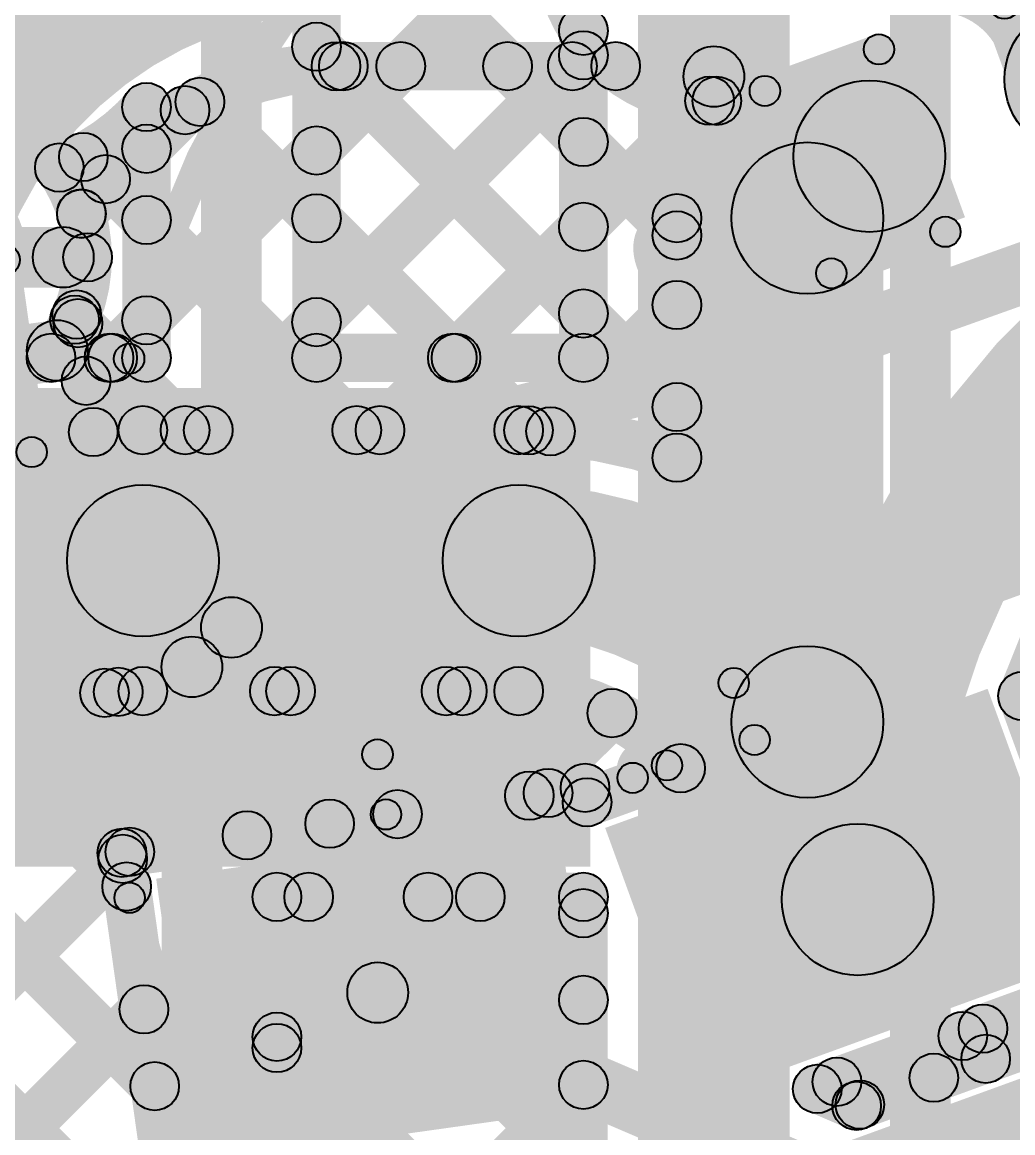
# Model space of a CAD drawing. Header units: millimetres. Extents: x -2.17 to 2.17, y -2.17 to 2.17.
# Drawn here: x 0.144 to 0.3072, y -1.0659 to -0.8829 of the extents above; entities that cross this region are included whole.
import ezdxf

# ---------------------------------------------------------------- set-up
doc = ezdxf.new("R2010")
doc.units = ezdxf.units.MM
doc.header["$MEASUREMENT"] = 0
for name, color, linetype in [('BottomLayer', 5, 'Continuous'), ('BottomOverlay', 54, 'Continuous'), ('BottomPaste', 16, 'Continuous'), ('BottomSolder', 6, 'Continuous'), ('Mechanical2', 216, 'Continuous'), ('TopLayer', 1, 'Continuous'), ('TopOverlay', 2, 'Continuous'), ('TopPaste', 8, 'Continuous'), ('TopSolder', 216, 'Continuous')]:
    doc.layers.add(name, color=color, linetype=linetype)

# ---------------------------------------------------------------- blocks, each defined once
blk = doc.blocks.new('YS_SBZ9032C03R16_B_10')
at = {"layer": 'BottomLayer'}
blk.add_hatch(color=5, dxfattribs=at).paths.add_polyline_path([(0.10236, 0.03543), (0.2126, 0.03543), (0.2126, -0.03543), (0.10236, -0.03543)])
at = {"layer": 'BottomOverlay'}
h = blk.add_hatch(color=54, dxfattribs=at)
edge = h.paths.add_edge_path()
edge.add_arc((0.17427, 0.04458), 0.0025, 0, 360)
h = blk.add_hatch(color=54, dxfattribs=at)
edge = h.paths.add_edge_path()
edge.add_arc((0.17434, -0.04428), 0.0025, 0, 360)
at = {"layer": 'BottomPaste'}
blk.add_hatch(color=16, dxfattribs=at).paths.add_polyline_path([(0.10236, 0.03543), (0.2126, 0.03543), (0.2126, -0.03543), (0.10236, -0.03543)])
at = {"layer": 'BottomSolder'}
blk.add_hatch(color=6, dxfattribs=at).paths.add_polyline_path([(0.09836, 0.03943), (0.2166, 0.03943), (0.2166, -0.03943), (0.09836, -0.03943)])
at = {"layer": 'BottomOverlay', "const_width": 0.005}
for points in [[(0.10264, 0.14772, -0.180194), (0.17427, 0.04458)], [(0.17434, -0.04428, -0.777083), (-0.17427, -0.04458)]]:
    blk.add_lwpolyline(points, format="xyb", dxfattribs=at)
at = {"layer": 'BottomOverlay'}
for centre in [(0.17427, 0.04458), (0.17434, -0.04428)]:
    blk.add_circle(centre, 0.0025, dxfattribs=at)
blk = doc.blocks.new('WS2812B_M____223')
at = {"layer": 'TopLayer'}
blk.add_hatch(color=1, dxfattribs=at).paths.add_polyline_path([(0.03504, 0.05079), (0.09409, 0.05079), (0.09409, 0.01142), (0.03504, 0.01142)])
at = {"layer": 'TopOverlay'}
for points in [[(-0.07, 0.0675), (-0.07, 0.0725), (0.07, 0.0725), (0.07, 0.0675)], [(0.0675, 0.07), (0.0725, 0.07), (0.0725, 0.06), (0.0675, 0.06)]]:
    blk.add_hatch(color=2, dxfattribs=at).paths.add_polyline_path(points)
h = blk.add_hatch(color=2, dxfattribs=at)
edge = h.paths.add_edge_path()
edge.add_arc((0.07, 0.07), 0.0025, 0, 360)
h = blk.add_hatch(color=2, dxfattribs=at)
edge = h.paths.add_edge_path()
edge.add_arc((0.07, 0.07), 0.0025, 0, 360)
h = blk.add_hatch(color=2, dxfattribs=at)
edge = h.paths.add_edge_path()
edge.add_arc((0.07, 0.06), 0.0025, 0, 360)
at = {"layer": 'TopPaste'}
blk.add_hatch(color=8, dxfattribs=at).paths.add_polyline_path([(0.03504, 0.05079), (0.09409, 0.05079), (0.09409, 0.01142), (0.03504, 0.01142)])
at = {"layer": 'TopSolder'}
blk.add_hatch(color=216, dxfattribs=at).paths.add_polyline_path([(0.03104, 0.05479), (0.09809, 0.05479), (0.09809, 0.00742), (0.03104, 0.00742)])
at = {"layer": 'TopOverlay'}
for centre in [(0.07, 0.07), (0.07, 0.07), (0.07, 0.06)]:
    blk.add_circle(centre, 0.0025, dxfattribs=at)
blk = doc.blocks.new('WS2812B_M____224')
at = {"layer": 'TopLayer'}
for points in [[(-0.09409, 0.05079), (-0.03504, 0.05079), (-0.03504, 0.01142), (-0.09409, 0.01142)], [(-0.09409, -0.01142), (-0.03504, -0.01142), (-0.03504, -0.05079), (-0.09409, -0.05079)]]:
    blk.add_hatch(color=1, dxfattribs=at).paths.add_polyline_path(points)
at = {"layer": 'TopOverlay'}
h = blk.add_hatch(color=2, dxfattribs=at)
edge = h.paths.add_edge_path()
edge.add_arc((-0.07, 0.07), 0.0025, 0, 360)
h = blk.add_hatch(color=2, dxfattribs=at)
edge = h.paths.add_edge_path()
edge.add_arc((-0.07, 0.07), 0.0025, 0, 360)
for points in [[(-0.07, 0.0675), (-0.07, 0.0725), (0.07, 0.0725), (0.07, 0.0675)], [(-0.0725, 0.07), (-0.0675, 0.07), (-0.0675, 0.06), (-0.0725, 0.06)]]:
    blk.add_hatch(color=2, dxfattribs=at).paths.add_polyline_path(points)
h = blk.add_hatch(color=2, dxfattribs=at)
edge = h.paths.add_edge_path()
edge.add_arc((-0.091, 0.061), 0.0025, 0, 360)
h = blk.add_hatch(color=2, dxfattribs=at)
edge = h.paths.add_edge_path()
edge.add_arc((-0.085, 0.061), 0.0025, 0, 360)
h = blk.add_hatch(color=2, dxfattribs=at)
edge = h.paths.add_edge_path()
edge.add_arc((-0.07, 0.06), 0.0025, 0, 360)
at = {"layer": 'TopPaste'}
for points in [[(-0.09409, 0.05079), (-0.03504, 0.05079), (-0.03504, 0.01142), (-0.09409, 0.01142)], [(-0.09409, -0.01142), (-0.03504, -0.01142), (-0.03504, -0.05079), (-0.09409, -0.05079)]]:
    blk.add_hatch(color=8, dxfattribs=at).paths.add_polyline_path(points)
at = {"layer": 'TopSolder'}
for points in [[(-0.09809, 0.05479), (-0.03104, 0.05479), (-0.03104, 0.00742), (-0.09809, 0.00742)], [(-0.09809, -0.00742), (-0.03104, -0.00742), (-0.03104, -0.05479), (-0.09809, -0.05479)]]:
    blk.add_hatch(color=216, dxfattribs=at).paths.add_polyline_path(points)
at = {"layer": 'TopOverlay', "const_width": 0.005}
blk.add_lwpolyline([(-0.085, 0.061, 1), (-0.091, 0.061, 1)], format="xyb", close=True, dxfattribs=at)
at = {"layer": 'TopOverlay'}
for centre in [(-0.07, 0.07), (-0.07, 0.07), (-0.091, 0.061), (-0.085, 0.061), (-0.07, 0.06)]:
    blk.add_circle(centre, 0.0025, dxfattribs=at)
blk = doc.blocks.new('C__0402_395')
at = {"layer": 'TopLayer'}
for points in [[(-0.0275, -0.0125), (-0.0275, 0.0125), (-0.0095, 0.0125), (-0.0095, -0.0125)], [(0.0095, -0.0125), (0.0095, 0.0125), (0.0275, 0.0125), (0.0275, -0.0125)]]:
    blk.add_hatch(color=1, dxfattribs=at).paths.add_polyline_path(points)
at = {"layer": 'TopOverlay'}
h = blk.add_hatch(color=2, dxfattribs=at)
edge = h.paths.add_edge_path()
edge.add_arc((-0.031, 0.016), 0.0025, 0, 360)
h = blk.add_hatch(color=2, dxfattribs=at)
edge = h.paths.add_edge_path()
edge.add_arc((-0.031, 0.016), 0.0025, 0, 360)
for points in [[(-0.011, 0.0185), (-0.011, 0.0135), (-0.031, 0.0135), (-0.031, 0.0185)], [(0.031, 0.0185), (0.031, 0.0135), (0.011, 0.0135), (0.011, 0.0185)], [(-0.0285, -0.016), (-0.0335, -0.016), (-0.0335, 0.016), (-0.0285, 0.016)], [(0.0335, -0.016), (0.0285, -0.016), (0.0285, 0.016), (0.0335, 0.016)], [(-0.011, -0.0135), (-0.011, -0.0185), (-0.031, -0.0185), (-0.031, -0.0135)], [(0.031, -0.0135), (0.031, -0.0185), (0.011, -0.0185), (0.011, -0.0135)]]:
    blk.add_hatch(color=2, dxfattribs=at).paths.add_polyline_path(points)
h = blk.add_hatch(color=2, dxfattribs=at)
edge = h.paths.add_edge_path()
edge.add_arc((-0.011, 0.016), 0.0025, 0, 360)
h = blk.add_hatch(color=2, dxfattribs=at)
edge = h.paths.add_edge_path()
edge.add_arc((0.011, 0.016), 0.0025, 0, 360)
h = blk.add_hatch(color=2, dxfattribs=at)
edge = h.paths.add_edge_path()
edge.add_arc((0.031, 0.016), 0.0025, 0, 360)
h = blk.add_hatch(color=2, dxfattribs=at)
edge = h.paths.add_edge_path()
edge.add_arc((0.031, 0.016), 0.0025, 0, 360)
h = blk.add_hatch(color=2, dxfattribs=at)
edge = h.paths.add_edge_path()
edge.add_arc((-0.031, -0.016), 0.0025, 0, 360)
h = blk.add_hatch(color=2, dxfattribs=at)
edge = h.paths.add_edge_path()
edge.add_arc((-0.031, -0.016), 0.0025, 0, 360)
h = blk.add_hatch(color=2, dxfattribs=at)
edge = h.paths.add_edge_path()
edge.add_arc((-0.011, -0.016), 0.0025, 0, 360)
h = blk.add_hatch(color=2, dxfattribs=at)
edge = h.paths.add_edge_path()
edge.add_arc((0.011, -0.016), 0.0025, 0, 360)
h = blk.add_hatch(color=2, dxfattribs=at)
edge = h.paths.add_edge_path()
edge.add_arc((0.031, -0.016), 0.0025, 0, 360)
h = blk.add_hatch(color=2, dxfattribs=at)
edge = h.paths.add_edge_path()
edge.add_arc((0.031, -0.016), 0.0025, 0, 360)
at = {"layer": 'TopPaste'}
for points in [[(-0.0275, -0.0125), (-0.0275, 0.0125), (-0.0095, 0.0125), (-0.0095, -0.0125)], [(0.0095, -0.0125), (0.0095, 0.0125), (0.0275, 0.0125), (0.0275, -0.0125)]]:
    blk.add_hatch(color=8, dxfattribs=at).paths.add_polyline_path(points)
at = {"layer": 'TopSolder'}
for points in [[(-0.02986, -0.01486), (-0.02986, 0.01486), (-0.00714, 0.01486), (-0.00714, -0.01486)], [(0.00714, -0.01486), (0.00714, 0.01486), (0.02986, 0.01486), (0.02986, -0.01486)]]:
    blk.add_hatch(color=216, dxfattribs=at).paths.add_polyline_path(points)
at = {"layer": 'TopOverlay'}
for centre in [(-0.031, 0.016), (-0.031, 0.016), (-0.011, 0.016), (0.011, 0.016), (0.031, 0.016), (0.031, 0.016), (-0.031, -0.016), (-0.031, -0.016), (-0.011, -0.016), (0.011, -0.016), (0.031, -0.016), (0.031, -0.016)]:
    blk.add_circle(centre, 0.0025, dxfattribs=at)
blk = doc.blocks.new('C__0402_396')
at = {"layer": 'TopLayer'}
for points in [[(-0.0275, -0.0125), (-0.0275, 0.0125), (-0.0095, 0.0125), (-0.0095, -0.0125)], [(0.0095, -0.0125), (0.0095, 0.0125), (0.0275, 0.0125), (0.0275, -0.0125)]]:
    blk.add_hatch(color=1, dxfattribs=at).paths.add_polyline_path(points)
at = {"layer": 'TopOverlay'}
h = blk.add_hatch(color=2, dxfattribs=at)
edge = h.paths.add_edge_path()
edge.add_arc((-0.031, 0.016), 0.0025, 0, 360)
h = blk.add_hatch(color=2, dxfattribs=at)
edge = h.paths.add_edge_path()
edge.add_arc((-0.031, 0.016), 0.0025, 0, 360)
for points in [[(-0.011, 0.0185), (-0.011, 0.0135), (-0.031, 0.0135), (-0.031, 0.0185)], [(0.031, 0.0185), (0.031, 0.0135), (0.011, 0.0135), (0.011, 0.0185)], [(-0.0285, -0.016), (-0.0335, -0.016), (-0.0335, 0.016), (-0.0285, 0.016)], [(0.0335, -0.016), (0.0285, -0.016), (0.0285, 0.016), (0.0335, 0.016)], [(-0.011, -0.0135), (-0.011, -0.0185), (-0.031, -0.0185), (-0.031, -0.0135)], [(0.031, -0.0135), (0.031, -0.0185), (0.011, -0.0185), (0.011, -0.0135)]]:
    blk.add_hatch(color=2, dxfattribs=at).paths.add_polyline_path(points)
h = blk.add_hatch(color=2, dxfattribs=at)
edge = h.paths.add_edge_path()
edge.add_arc((-0.011, 0.016), 0.0025, 0, 360)
h = blk.add_hatch(color=2, dxfattribs=at)
edge = h.paths.add_edge_path()
edge.add_arc((0.011, 0.016), 0.0025, 0, 360)
h = blk.add_hatch(color=2, dxfattribs=at)
edge = h.paths.add_edge_path()
edge.add_arc((0.031, 0.016), 0.0025, 0, 360)
h = blk.add_hatch(color=2, dxfattribs=at)
edge = h.paths.add_edge_path()
edge.add_arc((0.031, 0.016), 0.0025, 0, 360)
h = blk.add_hatch(color=2, dxfattribs=at)
edge = h.paths.add_edge_path()
edge.add_arc((-0.031, -0.016), 0.0025, 0, 360)
h = blk.add_hatch(color=2, dxfattribs=at)
edge = h.paths.add_edge_path()
edge.add_arc((-0.031, -0.016), 0.0025, 0, 360)
h = blk.add_hatch(color=2, dxfattribs=at)
edge = h.paths.add_edge_path()
edge.add_arc((-0.011, -0.016), 0.0025, 0, 360)
h = blk.add_hatch(color=2, dxfattribs=at)
edge = h.paths.add_edge_path()
edge.add_arc((0.011, -0.016), 0.0025, 0, 360)
h = blk.add_hatch(color=2, dxfattribs=at)
edge = h.paths.add_edge_path()
edge.add_arc((0.031, -0.016), 0.0025, 0, 360)
h = blk.add_hatch(color=2, dxfattribs=at)
edge = h.paths.add_edge_path()
edge.add_arc((0.031, -0.016), 0.0025, 0, 360)
at = {"layer": 'TopPaste'}
for points in [[(-0.0275, -0.0125), (-0.0275, 0.0125), (-0.0095, 0.0125), (-0.0095, -0.0125)], [(0.0095, -0.0125), (0.0095, 0.0125), (0.0275, 0.0125), (0.0275, -0.0125)]]:
    blk.add_hatch(color=8, dxfattribs=at).paths.add_polyline_path(points)
at = {"layer": 'TopSolder'}
for points in [[(-0.02986, -0.01486), (-0.02986, 0.01486), (-0.00714, 0.01486), (-0.00714, -0.01486)], [(0.00714, -0.01486), (0.00714, 0.01486), (0.02986, 0.01486), (0.02986, -0.01486)]]:
    blk.add_hatch(color=216, dxfattribs=at).paths.add_polyline_path(points)
at = {"layer": 'TopOverlay'}
for centre in [(-0.031, 0.016), (-0.031, 0.016), (-0.011, 0.016), (0.011, 0.016), (0.031, 0.016), (0.031, 0.016), (-0.031, -0.016), (-0.031, -0.016), (-0.011, -0.016), (0.011, -0.016), (0.031, -0.016), (0.031, -0.016)]:
    blk.add_circle(centre, 0.0025, dxfattribs=at)

msp = doc.modelspace()

# ---------------------------------------------------------------- hatches: boundary and pattern name
at = {"layer": 'BottomLayer'}
for points in [[(0.18352, -0.98261), (0.17352, -0.98261), (0.17352, -0.79261), (0.18352, -0.79261)], [(0.19652, -0.93818), (0.18852, -0.93818), (0.18852, -0.79261), (0.19652, -0.79261)], [(0.297, -1.38061), (0.287, -1.38061), (0.287, -0.82861), (0.297, -0.82861)], [(0.18969, -0.86145), (0.19535, -0.85579), (0.23933, -0.89977), (0.23367, -0.90543)], [(0.19535, -0.90683), (0.18969, -0.90117), (0.23019, -0.86067), (0.23585, -0.86633)], [(0.2705, -1.14561), (0.2455, -1.14561), (0.2455, -0.87), (0.2705, -0.87)], [(0.18969, -0.88973), (0.19535, -0.88407), (0.23933, -0.92805), (0.23367, -0.93371)], [(0.19535, -0.93511), (0.18969, -0.92946), (0.23367, -0.88548), (0.23933, -0.89113)], [(0.2405, -0.93818), (0.2325, -0.93818), (0.2325, -0.88428), (0.2405, -0.88428)], [(0.16852, -0.93818), (0.16052, -0.93818), (0.16052, -0.89684), (0.16852, -0.89684)], [(0.15662, -0.91727), (0.15097, -0.91161), (0.16169, -0.90089), (0.16735, -0.90655)], [(0.15129, -0.9079), (0.15695, -0.90224), (0.16735, -0.91264), (0.16169, -0.9183)], [(0.18969, -0.91801), (0.19535, -0.91236), (0.21834, -0.93535), (0.21268, -0.94101)], [(0.21774, -0.94101), (0.21208, -0.93535), (0.23367, -0.91376), (0.23933, -0.91942)], [(0.129, -0.92661), (0.129, -0.91661), (0.15081, -0.91661), (0.15081, -0.92661)], [(0.14984, -0.93473), (0.1555, -0.92908), (0.16177, -0.93535), (0.15611, -0.94101)], [(0.16117, -0.94101), (0.15551, -0.93535), (0.16169, -0.92917), (0.16735, -0.93483)], [(0.14879, -0.94218), (0.14879, -0.93418), (0.16452, -0.93418), (0.16452, -0.94218)], [(0.19252, -0.94218), (0.19252, -0.93418), (0.2365, -0.93418), (0.2365, -0.94218)], [(0.177, -1.07285), (0.167, -1.07285), (0.167, -0.98913), (0.177, -0.98913)], [(0.186, -1.03104), (0.186, -1.02304), (0.2365, -1.02304), (0.2365, -1.03104)], [(0.18883, -1.05477), (0.18317, -1.04911), (0.20807, -1.02422), (0.21373, -1.02987)], [(0.18841, -1.02987), (0.19407, -1.02422), (0.23933, -1.06948), (0.23367, -1.07513)], [(0.2167, -1.02987), (0.22235, -1.02422), (0.23933, -1.04119), (0.23367, -1.04685)], [(0.18739, -1.08449), (0.18174, -1.07883), (0.23367, -1.0269), (0.23933, -1.03255)], [(0.19, -1.07285), (0.182, -1.07285), (0.182, -1.02704), (0.19, -1.02704)], [(0.2405, -1.13133), (0.2325, -1.13133), (0.2325, -1.02704), (0.2405, -1.02704)], [(0.18317, -1.05292), (0.18883, -1.04726), (0.23933, -1.09776), (0.23367, -1.10342)], [(-0.04267, -1.34284), (-0.04833, -1.33718), (0.23367, -1.05518), (0.23933, -1.06084)]]:
    msp.add_hatch(color=5, dxfattribs=at).paths.add_polyline_path(points)
h = msp.add_hatch(color=5, dxfattribs=at)
edge = h.paths.add_edge_path()
edge.add_arc((0.2365, -0.88428), 0.004, 0, 360)
h = msp.add_hatch(color=5, dxfattribs=at)
edge = h.paths.add_edge_path()
edge.add_arc((0.2365, -0.88428), 0.004, 0, 360)
h = msp.add_hatch(color=5, dxfattribs=at)
edge = h.paths.add_edge_path()
edge.add_arc((0.19252, -0.8869), 0.004, 0, 360)
h = msp.add_hatch(color=5, dxfattribs=at)
edge = h.paths.add_edge_path()
edge.add_arc((0.2365, -0.88831), 0.004, 0, 360)
h = msp.add_hatch(color=5, dxfattribs=at)
edge = h.paths.add_edge_path()
edge.add_arc((0.16452, -0.89684), 0.004, 0, 360)
h = msp.add_hatch(color=5, dxfattribs=at)
edge = h.paths.add_edge_path()
edge.add_arc((0.16452, -0.89684), 0.004, 0, 360)
h = msp.add_hatch(color=5, dxfattribs=at)
edge = h.paths.add_edge_path()
edge.add_arc((0.2365, -0.9026), 0.004, 0, 360)
h = msp.add_hatch(color=5, dxfattribs=at)
edge = h.paths.add_edge_path()
edge.add_arc((0.16452, -0.90372), 0.004, 0, 360)
h = msp.add_hatch(color=5, dxfattribs=at)
edge = h.paths.add_edge_path()
edge.add_arc((0.19252, -0.904), 0.004, 0, 360)
h = msp.add_hatch(color=5, dxfattribs=at)
edge = h.paths.add_edge_path()
edge.add_arc((0.15412, -0.90507), 0.004, 0, 360)
h = msp.add_hatch(color=5, dxfattribs=at)
edge = h.paths.add_edge_path()
edge.add_arc((0.15015, -0.90682), 0.004, 0, 360)
h = msp.add_hatch(color=5, dxfattribs=at)
edge = h.paths.add_edge_path()
edge.add_arc((0.15015, -0.90682), 0.004, 0, 360)
h = msp.add_hatch(color=5, dxfattribs=at)
edge = h.paths.add_edge_path()
edge.add_arc((0.1538, -0.91444), 0.004, 0, 360)
h = msp.add_hatch(color=5, dxfattribs=at)
edge = h.paths.add_edge_path()
edge.add_arc((0.16452, -0.91547), 0.004, 0, 360)
h = msp.add_hatch(color=5, dxfattribs=at)
edge = h.paths.add_edge_path()
edge.add_arc((0.19252, -0.91519), 0.004, 0, 360)
h = msp.add_hatch(color=5, dxfattribs=at)
edge = h.paths.add_edge_path()
edge.add_arc((0.2365, -0.91659), 0.004, 0, 360)
h = msp.add_hatch(color=5, dxfattribs=at)
edge = h.paths.add_edge_path()
edge.add_arc((0.15081, -0.92161), 0.005, 0, 360)
h = msp.add_hatch(color=5, dxfattribs=at)
edge = h.paths.add_edge_path()
edge.add_arc((0.15481, -0.92161), 0.004, 0, 360)
h = msp.add_hatch(color=5, dxfattribs=at)
edge = h.paths.add_edge_path()
edge.add_arc((0.15481, -0.92161), 0.004, 0, 360)
h = msp.add_hatch(color=5, dxfattribs=at)
edge = h.paths.add_edge_path()
edge.add_arc((0.15267, -0.9319), 0.004, 0, 360)
h = msp.add_hatch(color=5, dxfattribs=at)
edge = h.paths.add_edge_path()
edge.add_arc((0.16452, -0.932), 0.004, 0, 360)
h = msp.add_hatch(color=5, dxfattribs=at)
edge = h.paths.add_edge_path()
edge.add_arc((0.2365, -0.93088), 0.004, 0, 360)
h = msp.add_hatch(color=5, dxfattribs=at)
edge = h.paths.add_edge_path()
edge.add_arc((0.19252, -0.93229), 0.004, 0, 360)
h = msp.add_hatch(color=5, dxfattribs=at)
edge = h.paths.add_edge_path()
edge.add_arc((0.14879, -0.93818), 0.004, 0, 360)
h = msp.add_hatch(color=5, dxfattribs=at)
edge = h.paths.add_edge_path()
edge.add_arc((0.14879, -0.93818), 0.004, 0, 360)
h = msp.add_hatch(color=5, dxfattribs=at)
edge = h.paths.add_edge_path()
edge.add_arc((0.15834, -0.93818), 0.004, 0, 360)
h = msp.add_hatch(color=5, dxfattribs=at)
edge = h.paths.add_edge_path()
edge.add_arc((0.15894, -0.93818), 0.004, 0, 360)
h = msp.add_hatch(color=5, dxfattribs=at)
edge = h.paths.add_edge_path()
edge.add_arc((0.16452, -0.93818), 0.004, 0, 360)
h = msp.add_hatch(color=5, dxfattribs=at)
edge = h.paths.add_edge_path()
edge.add_arc((0.16452, -0.93818), 0.004, 0, 360)
h = msp.add_hatch(color=5, dxfattribs=at)
edge = h.paths.add_edge_path()
edge.add_arc((0.19252, -0.93818), 0.004, 0, 360)
h = msp.add_hatch(color=5, dxfattribs=at)
edge = h.paths.add_edge_path()
edge.add_arc((0.19252, -0.93818), 0.004, 0, 360)
h = msp.add_hatch(color=5, dxfattribs=at)
edge = h.paths.add_edge_path()
edge.add_arc((0.21491, -0.93818), 0.004, 0, 360)
h = msp.add_hatch(color=5, dxfattribs=at)
edge = h.paths.add_edge_path()
edge.add_arc((0.21551, -0.93818), 0.004, 0, 360)
h = msp.add_hatch(color=5, dxfattribs=at)
edge = h.paths.add_edge_path()
edge.add_arc((0.2365, -0.93818), 0.004, 0, 360)
h = msp.add_hatch(color=5, dxfattribs=at)
edge = h.paths.add_edge_path()
edge.add_arc((0.2365, -0.93818), 0.004, 0, 360)
h = msp.add_hatch(color=5, dxfattribs=at)
edge = h.paths.add_edge_path()
edge.add_arc((0.17852, -0.98261), 0.005, 0, 360)
h = msp.add_hatch(color=5, dxfattribs=at)
edge = h.paths.add_edge_path()
edge.add_arc((0.17852, -0.98261), 0.005, 0, 360)
h = msp.add_hatch(color=5, dxfattribs=at)
edge = h.paths.add_edge_path()
edge.add_arc((0.172, -0.98913), 0.005, 0, 360)
h = msp.add_hatch(color=5, dxfattribs=at)
edge = h.paths.add_edge_path()
edge.add_arc((0.172, -0.98913), 0.005, 0, 360)
h = msp.add_hatch(color=5, dxfattribs=at)
edge = h.paths.add_edge_path()
edge.add_arc((0.186, -1.02704), 0.004, 0, 360)
h = msp.add_hatch(color=5, dxfattribs=at)
edge = h.paths.add_edge_path()
edge.add_arc((0.186, -1.02704), 0.004, 0, 360)
h = msp.add_hatch(color=5, dxfattribs=at)
edge = h.paths.add_edge_path()
edge.add_arc((0.19124, -1.02704), 0.004, 0, 360)
h = msp.add_hatch(color=5, dxfattribs=at)
edge = h.paths.add_edge_path()
edge.add_arc((0.2109, -1.02704), 0.004, 0, 360)
h = msp.add_hatch(color=5, dxfattribs=at)
edge = h.paths.add_edge_path()
edge.add_arc((0.21952, -1.02704), 0.004, 0, 360)
h = msp.add_hatch(color=5, dxfattribs=at)
edge = h.paths.add_edge_path()
edge.add_arc((0.2365, -1.02704), 0.004, 0, 360)
h = msp.add_hatch(color=5, dxfattribs=at)
edge = h.paths.add_edge_path()
edge.add_arc((0.2365, -1.02704), 0.004, 0, 360)
h = msp.add_hatch(color=5, dxfattribs=at)
edge = h.paths.add_edge_path()
edge.add_arc((0.2365, -1.02973), 0.004, 0, 360)
h = msp.add_hatch(color=5, dxfattribs=at)
edge = h.paths.add_edge_path()
edge.add_arc((0.2365, -1.04402), 0.004, 0, 360)
h = msp.add_hatch(color=5, dxfattribs=at)
edge = h.paths.add_edge_path()
edge.add_arc((0.186, -1.05009), 0.004, 0, 360)
h = msp.add_hatch(color=5, dxfattribs=at)
edge = h.paths.add_edge_path()
edge.add_arc((0.186, -1.05194), 0.004, 0, 360)
h = msp.add_hatch(color=5, dxfattribs=at)
edge = h.paths.add_edge_path()
edge.add_arc((0.2365, -1.05801), 0.004, 0, 360)
at = {"layer": 'BottomSolder'}
h = msp.add_hatch(color=6, dxfattribs=at)
edge = h.paths.add_edge_path()
edge.add_arc((0.258, -0.87), 0.01581, 0, 360)
h = msp.add_hatch(color=6, dxfattribs=at)
edge = h.paths.add_edge_path()
edge.add_arc((0.129, -0.92161), 0.01581, 0, 360)
at = {"layer": 'TopLayer'}
for points in [[(0.263, -0.89181), (0.253, -0.89181), (0.253, -0.87), (0.263, -0.87)], [(0.15739, -0.94479), (0.15173, -0.93914), (0.20358, -0.88728), (0.20924, -0.89294)], [(0.17752, -0.95294), (0.17187, -0.94728), (0.23187, -0.88728), (0.23752, -0.89294)], [(0.19291, -0.89295), (0.19857, -0.8873), (0.25473, -0.94346), (0.24908, -0.94912)], [(0.19695, -0.89411), (0.19695, -0.88611), (0.24182, -0.88611), (0.24182, -0.89411)], [(0.22118, -0.89294), (0.22684, -0.88728), (0.25473, -0.91518), (0.24908, -0.92083)], [(0.17049, -0.89881), (0.17614, -0.89315), (0.23029, -0.9473), (0.22463, -0.95296)], [(0.20581, -0.95294), (0.20015, -0.94728), (0.25446, -0.89297), (0.26012, -0.89863)], [(0.15662, -0.91727), (0.15097, -0.91161), (0.16805, -0.89453), (0.1737, -0.90019)], [(0.15495, -0.91156), (0.16061, -0.9059), (0.20199, -0.94728), (0.19633, -0.95294)], [(0.25591, -0.95464), (0.24791, -0.95464), (0.24791, -0.91515), (0.25591, -0.91515)], [(0.28591, -0.9982), (0.26091, -0.9982), (0.26091, -0.91515), (0.28591, -0.91515)], [(0.129, -0.92661), (0.129, -0.91661), (0.15081, -0.91661), (0.15081, -0.92661)], [(0.23391, -0.95312), (0.22826, -0.94746), (0.24908, -0.92664), (0.25473, -0.9323)], [(0.15039, -0.93528), (0.15605, -0.92963), (0.1737, -0.94728), (0.16805, -0.95294)], [(0.14906, -0.93161), (0.15698, -0.93049), (0.15971, -0.94986), (0.15178, -0.95097)], [(0.1317, -0.94456), (0.1303, -0.93466), (0.14912, -0.93201), (0.15051, -0.94192)], [(0.16392, -0.95411), (0.16392, -0.94611), (0.22583, -0.94611), (0.22583, -0.95411)], [(0.16392, -0.98411), (0.16392, -0.95911), (0.22583, -0.95911), (0.22583, -0.98411)], [(0.16461, -1.02242), (0.15895, -1.01677), (0.18543, -0.99028), (0.19109, -0.99594)], [(0.16392, -0.99711), (0.16392, -0.98911), (0.22583, -0.98911), (0.22583, -0.99711)], [(0.18276, -0.99594), (0.18842, -0.99028), (0.20871, -1.01057), (0.20305, -1.01623)], [(0.19751, -1.0178), (0.19186, -1.01214), (0.21372, -0.99028), (0.21938, -0.99594)], [(0.21105, -0.99594), (0.2167, -0.99028), (0.23351, -1.00708), (0.22785, -1.01274)], [(0.11384, -1.04491), (0.10818, -1.03925), (0.15703, -0.9904), (0.16269, -0.99606)], [(0.15477, -0.99623), (0.16043, -0.99058), (0.18391, -1.01406), (0.17825, -1.01971)], [(0.23042, -1.01317), (0.22477, -1.00752), (0.23837, -0.99391), (0.24403, -0.99957)], [(0.30508, -0.99529), (0.3126, -0.99255), (0.32946, -1.03888), (0.32195, -1.04161)], [(0.13252, -1.00226), (0.13818, -0.99661), (0.16407, -1.0225), (0.15842, -1.02816)], [(0.28591, -0.9982), (0.26091, -0.9982), (0.26091, -0.9982), (0.28591, -0.9982)], [(0.23847, -1.0152), (0.23574, -1.00768), (0.25115, -1.00207), (0.25389, -1.00959)], [(0.16102, -1.02374), (0.15991, -1.01582), (0.23621, -1.0051), (0.23733, -1.01302)], [(0.11554, -1.01356), (0.12119, -1.00791), (0.1687, -1.05541), (0.16304, -1.06107)], [(0.11732, -1.06971), (0.11167, -1.06405), (0.15778, -1.01794), (0.16343, -1.0236)], [(0.1565, -1.02034), (0.16443, -1.01922), (0.17239, -1.07587), (0.16447, -1.07699)], [(0.10648, -1.03279), (0.11213, -1.02713), (0.16745, -1.08245), (0.16179, -1.08811)], [(0.2764, -1.06245), (0.27366, -1.05493), (0.32434, -1.03649), (0.32707, -1.044)], [(0.20064, -1.04742), (0.20458, -1.03823), (0.30494, -1.08133), (0.30099, -1.09051)], [(0.28288, -1.06523), (0.28015, -1.05771), (0.32599, -1.04103), (0.32873, -1.04855)], [(0.12081, -1.09451), (0.11515, -1.08885), (0.16126, -1.04274), (0.16692, -1.0484)], [(0.29706, -1.05967), (0.29141, -1.05401), (0.2995, -1.04593), (0.30515, -1.05158)], [(0.29618, -1.05279), (0.30184, -1.04713), (0.30561, -1.0509), (0.29995, -1.05656)], [(0.27345, -1.06236), (0.27661, -1.05501), (0.28309, -1.0578), (0.27994, -1.06515)], [(0.27545, -1.06034), (0.2811, -1.05468), (0.28487, -1.05845), (0.27922, -1.06411)]]:
    msp.add_hatch(color=1, dxfattribs=at).paths.add_polyline_path(points)
h = msp.add_hatch(color=1, dxfattribs=at)
edge = h.paths.add_edge_path()
edge.add_arc((0.31838, -0.89228), 0.0125, 0, 360)
h = msp.add_hatch(color=1, dxfattribs=at)
edge = h.paths.add_edge_path()
edge.add_arc((0.19574, -0.89012), 0.004, 0, 360)
h = msp.add_hatch(color=1, dxfattribs=at)
edge = h.paths.add_edge_path()
edge.add_arc((0.19695, -0.89011), 0.004, 0, 360)
h = msp.add_hatch(color=1, dxfattribs=at)
edge = h.paths.add_edge_path()
edge.add_arc((0.19695, -0.89011), 0.004, 0, 360)
h = msp.add_hatch(color=1, dxfattribs=at)
edge = h.paths.add_edge_path()
edge.add_arc((0.20641, -0.89011), 0.004, 0, 360)
h = msp.add_hatch(color=1, dxfattribs=at)
edge = h.paths.add_edge_path()
edge.add_arc((0.22401, -0.89011), 0.004, 0, 360)
h = msp.add_hatch(color=1, dxfattribs=at)
edge = h.paths.add_edge_path()
edge.add_arc((0.23469, -0.89011), 0.004, 0, 360)
h = msp.add_hatch(color=1, dxfattribs=at)
edge = h.paths.add_edge_path()
edge.add_arc((0.24182, -0.89011), 0.004, 0, 360)
h = msp.add_hatch(color=1, dxfattribs=at)
edge = h.paths.add_edge_path()
edge.add_arc((0.24182, -0.89011), 0.004, 0, 360)
h = msp.add_hatch(color=1, dxfattribs=at)
edge = h.paths.add_edge_path()
edge.add_arc((0.258, -0.89181), 0.005, 0, 360)
h = msp.add_hatch(color=1, dxfattribs=at)
edge = h.paths.add_edge_path()
edge.add_arc((0.17332, -0.89598), 0.004, 0, 360)
h = msp.add_hatch(color=1, dxfattribs=at)
edge = h.paths.add_edge_path()
edge.add_arc((0.25729, -0.8958), 0.004, 0, 360)
h = msp.add_hatch(color=1, dxfattribs=at)
edge = h.paths.add_edge_path()
edge.add_arc((0.25849, -0.89581), 0.004, 0, 360)
h = msp.add_hatch(color=1, dxfattribs=at)
edge = h.paths.add_edge_path()
edge.add_arc((0.25849, -0.89581), 0.004, 0, 360)
h = msp.add_hatch(color=1, dxfattribs=at)
edge = h.paths.add_edge_path()
edge.add_arc((0.28362, -0.90494), 0.0125, 0, 360)
h = msp.add_hatch(color=1, dxfattribs=at)
edge = h.paths.add_edge_path()
edge.add_arc((0.17087, -0.89736), 0.004, 0, 360)
h = msp.add_hatch(color=1, dxfattribs=at)
edge = h.paths.add_edge_path()
edge.add_arc((0.27341, -0.91515), 0.0125, 0, 360)
h = msp.add_hatch(color=1, dxfattribs=at)
edge = h.paths.add_edge_path()
edge.add_arc((0.27341, -0.91515), 0.0125, 0, 360)
h = msp.add_hatch(color=1, dxfattribs=at)
edge = h.paths.add_edge_path()
edge.add_arc((0.15778, -0.90873), 0.004, 0, 360)
h = msp.add_hatch(color=1, dxfattribs=at)
edge = h.paths.add_edge_path()
edge.add_arc((0.15378, -0.9144), 0.004, 0, 360)
h = msp.add_hatch(color=1, dxfattribs=at)
edge = h.paths.add_edge_path()
edge.add_arc((0.15378, -0.9144), 0.004, 0, 360)
h = msp.add_hatch(color=1, dxfattribs=at)
edge = h.paths.add_edge_path()
edge.add_arc((0.1538, -0.91444), 0.004, 0, 360)
h = msp.add_hatch(color=1, dxfattribs=at)
edge = h.paths.add_edge_path()
edge.add_arc((0.25191, -0.91515), 0.004, 0, 360)
h = msp.add_hatch(color=1, dxfattribs=at)
edge = h.paths.add_edge_path()
edge.add_arc((0.25191, -0.91515), 0.004, 0, 360)
h = msp.add_hatch(color=1, dxfattribs=at)
edge = h.paths.add_edge_path()
edge.add_arc((0.25191, -0.918), 0.004, 0, 360)
h = msp.add_hatch(color=1, dxfattribs=at)
edge = h.paths.add_edge_path()
edge.add_arc((0.15081, -0.92161), 0.005, 0, 360)
h = msp.add_hatch(color=1, dxfattribs=at)
edge = h.paths.add_edge_path()
edge.add_arc((0.15481, -0.92161), 0.004, 0, 360)
h = msp.add_hatch(color=1, dxfattribs=at)
edge = h.paths.add_edge_path()
edge.add_arc((0.15481, -0.92161), 0.004, 0, 360)
h = msp.add_hatch(color=1, dxfattribs=at)
edge = h.paths.add_edge_path()
edge.add_arc((0.25191, -0.92947), 0.004, 0, 360)
h = msp.add_hatch(color=1, dxfattribs=at)
edge = h.paths.add_edge_path()
edge.add_arc((0.15302, -0.93105), 0.004, 0, 360)
h = msp.add_hatch(color=1, dxfattribs=at)
edge = h.paths.add_edge_path()
edge.add_arc((0.15302, -0.93105), 0.004, 0, 360)
h = msp.add_hatch(color=1, dxfattribs=at)
edge = h.paths.add_edge_path()
edge.add_arc((0.15322, -0.93246), 0.004, 0, 360)
h = msp.add_hatch(color=1, dxfattribs=at)
edge = h.paths.add_edge_path()
edge.add_arc((0.14982, -0.93697), 0.005, 0, 360)
h = msp.add_hatch(color=1, dxfattribs=at)
edge = h.paths.add_edge_path()
edge.add_arc((0.15456, -0.94196), 0.004, 0, 360)
h = msp.add_hatch(color=1, dxfattribs=at)
edge = h.paths.add_edge_path()
edge.add_arc((0.25191, -0.94629), 0.004, 0, 360)
h = msp.add_hatch(color=1, dxfattribs=at)
edge = h.paths.add_edge_path()
edge.add_arc((0.15574, -0.95041), 0.004, 0, 360)
h = msp.add_hatch(color=1, dxfattribs=at)
edge = h.paths.add_edge_path()
edge.add_arc((0.15574, -0.95041), 0.004, 0, 360)
h = msp.add_hatch(color=1, dxfattribs=at)
edge = h.paths.add_edge_path()
edge.add_arc((0.16392, -0.95011), 0.004, 0, 360)
h = msp.add_hatch(color=1, dxfattribs=at)
edge = h.paths.add_edge_path()
edge.add_arc((0.16392, -0.95011), 0.004, 0, 360)
h = msp.add_hatch(color=1, dxfattribs=at)
edge = h.paths.add_edge_path()
edge.add_arc((0.17088, -0.95011), 0.004, 0, 360)
h = msp.add_hatch(color=1, dxfattribs=at)
edge = h.paths.add_edge_path()
edge.add_arc((0.17469, -0.95011), 0.004, 0, 360)
h = msp.add_hatch(color=1, dxfattribs=at)
edge = h.paths.add_edge_path()
edge.add_arc((0.19916, -0.95011), 0.004, 0, 360)
h = msp.add_hatch(color=1, dxfattribs=at)
edge = h.paths.add_edge_path()
edge.add_arc((0.20298, -0.95011), 0.004, 0, 360)
h = msp.add_hatch(color=1, dxfattribs=at)
edge = h.paths.add_edge_path()
edge.add_arc((0.22583, -0.95011), 0.004, 0, 360)
h = msp.add_hatch(color=1, dxfattribs=at)
edge = h.paths.add_edge_path()
edge.add_arc((0.22583, -0.95011), 0.004, 0, 360)
h = msp.add_hatch(color=1, dxfattribs=at)
edge = h.paths.add_edge_path()
edge.add_arc((0.22746, -0.95013), 0.004, 0, 360)
h = msp.add_hatch(color=1, dxfattribs=at)
edge = h.paths.add_edge_path()
edge.add_arc((0.23108, -0.95029), 0.004, 0, 360)
h = msp.add_hatch(color=1, dxfattribs=at)
edge = h.paths.add_edge_path()
edge.add_arc((0.25191, -0.95464), 0.004, 0, 360)
h = msp.add_hatch(color=1, dxfattribs=at)
edge = h.paths.add_edge_path()
edge.add_arc((0.25191, -0.95464), 0.004, 0, 360)
h = msp.add_hatch(color=1, dxfattribs=at)
edge = h.paths.add_edge_path()
edge.add_arc((0.16392, -0.97161), 0.0125, 0, 360)
h = msp.add_hatch(color=1, dxfattribs=at)
edge = h.paths.add_edge_path()
edge.add_arc((0.16392, -0.97161), 0.0125, 0, 360)
h = msp.add_hatch(color=1, dxfattribs=at)
edge = h.paths.add_edge_path()
edge.add_arc((0.22583, -0.97161), 0.0125, 0, 360)
h = msp.add_hatch(color=1, dxfattribs=at)
edge = h.paths.add_edge_path()
edge.add_arc((0.22583, -0.97161), 0.0125, 0, 360)
h = msp.add_hatch(color=1, dxfattribs=at)
edge = h.paths.add_edge_path()
edge.add_arc((0.27341, -0.9982), 0.0125, 0, 360)
h = msp.add_hatch(color=1, dxfattribs=at)
edge = h.paths.add_edge_path()
edge.add_arc((0.27341, -0.9982), 0.0125, 0, 360)
h = msp.add_hatch(color=1, dxfattribs=at)
edge = h.paths.add_edge_path()
edge.add_arc((0.27341, -0.9982), 0.0125, 0, 360)
h = msp.add_hatch(color=1, dxfattribs=at)
edge = h.paths.add_edge_path()
edge.add_arc((0.27341, -0.9982), 0.0125, 0, 360)
h = msp.add_hatch(color=1, dxfattribs=at)
edge = h.paths.add_edge_path()
edge.add_arc((0.27341, -0.9982), 0.0125, 0, 360)
h = msp.add_hatch(color=1, dxfattribs=at)
edge = h.paths.add_edge_path()
edge.add_arc((0.1576, -0.99341), 0.004, 0, 360)
h = msp.add_hatch(color=1, dxfattribs=at)
edge = h.paths.add_edge_path()
edge.add_arc((0.15986, -0.99323), 0.004, 0, 360)
h = msp.add_hatch(color=1, dxfattribs=at)
edge = h.paths.add_edge_path()
edge.add_arc((0.16392, -0.99311), 0.004, 0, 360)
h = msp.add_hatch(color=1, dxfattribs=at)
edge = h.paths.add_edge_path()
edge.add_arc((0.16392, -0.99311), 0.004, 0, 360)
h = msp.add_hatch(color=1, dxfattribs=at)
edge = h.paths.add_edge_path()
edge.add_arc((0.18559, -0.99311), 0.004, 0, 360)
h = msp.add_hatch(color=1, dxfattribs=at)
edge = h.paths.add_edge_path()
edge.add_arc((0.18826, -0.99311), 0.004, 0, 360)
h = msp.add_hatch(color=1, dxfattribs=at)
edge = h.paths.add_edge_path()
edge.add_arc((0.21388, -0.99311), 0.004, 0, 360)
h = msp.add_hatch(color=1, dxfattribs=at)
edge = h.paths.add_edge_path()
edge.add_arc((0.21655, -0.99311), 0.004, 0, 360)
h = msp.add_hatch(color=1, dxfattribs=at)
edge = h.paths.add_edge_path()
edge.add_arc((0.22583, -0.99311), 0.004, 0, 360)
h = msp.add_hatch(color=1, dxfattribs=at)
edge = h.paths.add_edge_path()
edge.add_arc((0.22583, -0.99311), 0.004, 0, 360)
h = msp.add_hatch(color=1, dxfattribs=at)
edge = h.paths.add_edge_path()
edge.add_arc((0.30884, -0.99392), 0.004, 0, 360)
h = msp.add_hatch(color=1, dxfattribs=at)
edge = h.paths.add_edge_path()
edge.add_arc((0.30884, -0.99392), 0.004, 0, 360)
h = msp.add_hatch(color=1, dxfattribs=at)
edge = h.paths.add_edge_path()
edge.add_arc((0.2412, -0.99674), 0.004, 0, 360)
h = msp.add_hatch(color=1, dxfattribs=at)
edge = h.paths.add_edge_path()
edge.add_arc((0.25252, -1.00583), 0.004, 0, 360)
h = msp.add_hatch(color=1, dxfattribs=at)
edge = h.paths.add_edge_path()
edge.add_arc((0.25252, -1.00583), 0.004, 0, 360)
h = msp.add_hatch(color=1, dxfattribs=at)
edge = h.paths.add_edge_path()
edge.add_arc((0.2276, -1.01035), 0.004, 0, 360)
h = msp.add_hatch(color=1, dxfattribs=at)
edge = h.paths.add_edge_path()
edge.add_arc((0.23068, -1.00991), 0.004, 0, 360)
h = msp.add_hatch(color=1, dxfattribs=at)
edge = h.paths.add_edge_path()
edge.add_arc((0.23677, -1.00906), 0.004, 0, 360)
h = msp.add_hatch(color=1, dxfattribs=at)
edge = h.paths.add_edge_path()
edge.add_arc((0.23711, -1.01144), 0.004, 0, 360)
h = msp.add_hatch(color=1, dxfattribs=at)
edge = h.paths.add_edge_path()
edge.add_arc((0.20588, -1.0134), 0.004, 0, 360)
h = msp.add_hatch(color=1, dxfattribs=at)
edge = h.paths.add_edge_path()
edge.add_arc((0.19469, -1.01497), 0.004, 0, 360)
h = msp.add_hatch(color=1, dxfattribs=at)
edge = h.paths.add_edge_path()
edge.add_arc((0.18108, -1.01688), 0.004, 0, 360)
h = msp.add_hatch(color=1, dxfattribs=at)
edge = h.paths.add_edge_path()
edge.add_arc((0.16047, -1.01978), 0.004, 0, 360)
h = msp.add_hatch(color=1, dxfattribs=at)
edge = h.paths.add_edge_path()
edge.add_arc((0.16047, -1.01978), 0.004, 0, 360)
h = msp.add_hatch(color=1, dxfattribs=at)
edge = h.paths.add_edge_path()
edge.add_arc((0.16178, -1.0196), 0.004, 0, 360)
h = msp.add_hatch(color=1, dxfattribs=at)
edge = h.paths.add_edge_path()
edge.add_arc((0.28169, -1.02747), 0.0125, 0, 360)
h = msp.add_hatch(color=1, dxfattribs=at)
edge = h.paths.add_edge_path()
edge.add_arc((0.28169, -1.02747), 0.0125, 0, 360)
h = msp.add_hatch(color=1, dxfattribs=at)
edge = h.paths.add_edge_path()
edge.add_arc((0.1606, -1.02077), 0.004, 0, 360)
h = msp.add_hatch(color=1, dxfattribs=at)
edge = h.paths.add_edge_path()
edge.add_arc((0.16125, -1.02533), 0.004, 0, 360)
h = msp.add_hatch(color=1, dxfattribs=at)
edge = h.paths.add_edge_path()
edge.add_arc((0.20261, -1.04282), 0.005, 0, 360)
h = msp.add_hatch(color=1, dxfattribs=at)
edge = h.paths.add_edge_path()
edge.add_arc((0.16409, -1.04557), 0.004, 0, 360)
h = msp.add_hatch(color=1, dxfattribs=at)
edge = h.paths.add_edge_path()
edge.add_arc((0.30233, -1.04875), 0.004, 0, 360)
h = msp.add_hatch(color=1, dxfattribs=at)
edge = h.paths.add_edge_path()
edge.add_arc((0.29901, -1.04996), 0.004, 0, 360)
h = msp.add_hatch(color=1, dxfattribs=at)
edge = h.paths.add_edge_path()
edge.add_arc((0.30278, -1.05373), 0.004, 0, 360)
h = msp.add_hatch(color=1, dxfattribs=at)
edge = h.paths.add_edge_path()
edge.add_arc((0.16587, -1.05824), 0.004, 0, 360)
h = msp.add_hatch(color=1, dxfattribs=at)
edge = h.paths.add_edge_path()
edge.add_arc((0.27827, -1.05751), 0.004, 0, 360)
h = msp.add_hatch(color=1, dxfattribs=at)
edge = h.paths.add_edge_path()
edge.add_arc((0.29424, -1.05684), 0.004, 0, 360)
h = msp.add_hatch(color=1, dxfattribs=at)
edge = h.paths.add_edge_path()
edge.add_arc((0.27503, -1.05869), 0.004, 0, 360)
h = msp.add_hatch(color=1, dxfattribs=at)
edge = h.paths.add_edge_path()
edge.add_arc((0.27503, -1.05869), 0.004, 0, 360)
h = msp.add_hatch(color=1, dxfattribs=at)
edge = h.paths.add_edge_path()
edge.add_arc((0.28152, -1.06147), 0.004, 0, 360)
h = msp.add_hatch(color=1, dxfattribs=at)
edge = h.paths.add_edge_path()
edge.add_arc((0.28152, -1.06147), 0.004, 0, 360)
h = msp.add_hatch(color=1, dxfattribs=at)
edge = h.paths.add_edge_path()
edge.add_arc((0.28205, -1.06128), 0.004, 0, 360)
at = {"layer": 'TopSolder'}
h = msp.add_hatch(color=216, dxfattribs=at)
edge = h.paths.add_edge_path()
edge.add_arc((0.258, -0.87), 0.01581, 0, 360)

# ---------------------------------------------------------------- linework, layer by layer
at = {"layer": 'BottomLayer'}
for points, const_width in [([(0.2365, -0.88428, -0.952177), (0.278, -0.85368)], 0.008), ([(0.159, -0.874, -0.414214), (0.138, -0.895)], 0.01), ([(0.16452, -0.89684, -0.126959), (0.15015, -0.90682)], 0.008), ([(0.15015, -0.90682, -0.153721), (0.15481, -0.92161)], 0.008), ([(0.15481, -0.92161, -0.176013), (0.14879, -0.93818)], 0.008), ([(0.172, -0.98913, -0.414214), (0.17852, -0.98261)], 0.01)]:
    msp.add_lwpolyline(points, format="xyb", dxfattribs=dict(at, const_width=const_width))
for centre, radius in [((0.2365, -0.88428), 0.004), ((0.2365, -0.88428), 0.004), ((0.19252, -0.8869), 0.004), ((0.2365, -0.88831), 0.004), ((0.16452, -0.89684), 0.004), ((0.16452, -0.89684), 0.004), ((0.2365, -0.9026), 0.004), ((0.16452, -0.90372), 0.004), ((0.19252, -0.904), 0.004), ((0.15412, -0.90507), 0.004), ((0.15015, -0.90682), 0.004), ((0.15015, -0.90682), 0.004), ((0.1538, -0.91444), 0.004), ((0.16452, -0.91547), 0.004), ((0.19252, -0.91519), 0.004), ((0.2365, -0.91659), 0.004), ((0.15081, -0.92161), 0.005), ((0.15481, -0.92161), 0.004), ((0.15481, -0.92161), 0.004), ((0.15267, -0.9319), 0.004), ((0.16452, -0.932), 0.004), ((0.2365, -0.93088), 0.004), ((0.19252, -0.93229), 0.004), ((0.14879, -0.93818), 0.004), ((0.14879, -0.93818), 0.004), ((0.15834, -0.93818), 0.004), ((0.15894, -0.93818), 0.004), ((0.16452, -0.93818), 0.004), ((0.16452, -0.93818), 0.004), ((0.19252, -0.93818), 0.004), ((0.19252, -0.93818), 0.004), ((0.21491, -0.93818), 0.004), ((0.21551, -0.93818), 0.004), ((0.2365, -0.93818), 0.004), ((0.2365, -0.93818), 0.004), ((0.17852, -0.98261), 0.005), ((0.17852, -0.98261), 0.005), ((0.172, -0.98913), 0.005), ((0.172, -0.98913), 0.005), ((0.186, -1.02704), 0.004), ((0.186, -1.02704), 0.004), ((0.19124, -1.02704), 0.004), ((0.2109, -1.02704), 0.004), ((0.21952, -1.02704), 0.004), ((0.2365, -1.02704), 0.004), ((0.2365, -1.02704), 0.004), ((0.2365, -1.02973), 0.004), ((0.2365, -1.04402), 0.004), ((0.186, -1.05009), 0.004), ((0.186, -1.05194), 0.004), ((0.2365, -1.05801), 0.004)]:
    msp.add_circle(centre, radius, dxfattribs=at)
at = {"layer": 'Mechanical2', "const_width": 0.01}
for points in [[(2.16535, 0.001, 1), (-2.16535, 0.001, 1)], [(2.08135, -0.01, 1), (-2.04935, -0.01, 1)], [(1.84055, 0.001, 1), (-1.84055, 0.001, 1)], [(1.6437, 0.001, 1), (-1.6437, 0.001, 1)], [(1.50394, 0, 1), (-1.50394, 0, 1)], [(1.30709, 0.001, 1), (-1.30709, 0.001, 1)], [(1.17323, 0.001, 1), (-1.17323, 0.001, 1)], [(0.97638, 0.001, 1), (-0.97638, 0.001, 1)]]:
    msp.add_lwpolyline(points, format="xyb", close=True, dxfattribs=at)
at = {"layer": 'TopLayer'}
for points, const_width in [([(0.12408, -0.88202, -0.227192), (0.19695, -0.84711)], 0.008), ([(0.12495, -0.94061, -0.414214), (0.19695, -0.86861)], 0.025), ([(0.29471, -0.86861, -0.414214), (0.31838, -0.89228)], 0.025), ([(0.15378, -0.9144, -0.262026), (0.19695, -0.89011)], 0.008), ([(0.25849, -0.89581, -0.175876), (0.24182, -0.89011)], 0.008), ([(0.28169, -1.02747, -0.414214), (0.40555, -0.90361)], 0.025), ([(0.25191, -0.91515, -0.165484), (0.25849, -0.89581)], 0.008), ([(0.27341, -0.91515, -0.414214), (0.28362, -0.90494)], 0.025), ([(0.15378, -0.9144, -0.070914), (0.15481, -0.92161)], 0.008), ([(0.15481, -0.92161, -0.093875), (0.15302, -0.93105)], 0.008), ([(0.30884, -0.99392, -0.319465), (0.40555, -0.92511)], 0.008), ([(0.15574, -0.95041, -0.018484), (0.16392, -0.95011)], 0.008), ([(0.22583, -0.95011, -0.086158), (0.25191, -0.95464)], 0.008), ([(0.07473, -1.0608, -0.414214), (0.16392, -0.97161)], 0.025), ([(0.22583, -0.97161, -0.260469), (0.27341, -0.9982)], 0.025), ([(0.27341, -0.9982, -0.138772), (0.28169, -1.02747)], 0.025), ([(0.10494, -1.02758, -0.270826), (0.16392, -0.99311)], 0.008), ([(0.22583, -0.99311, -0.22612), (0.25252, -1.00583)], 0.008)]:
    msp.add_lwpolyline(points, format="xyb", dxfattribs=dict(at, const_width=const_width))
for centre, radius in [((0.31838, -0.89228), 0.0125), ((0.19574, -0.89012), 0.004), ((0.19695, -0.89011), 0.004), ((0.19695, -0.89011), 0.004), ((0.20641, -0.89011), 0.004), ((0.22401, -0.89011), 0.004), ((0.23469, -0.89011), 0.004), ((0.24182, -0.89011), 0.004), ((0.24182, -0.89011), 0.004), ((0.258, -0.89181), 0.005), ((0.17332, -0.89598), 0.004), ((0.25729, -0.8958), 0.004), ((0.25849, -0.89581), 0.004), ((0.25849, -0.89581), 0.004), ((0.28362, -0.90494), 0.0125), ((0.17087, -0.89736), 0.004), ((0.27341, -0.91515), 0.0125), ((0.27341, -0.91515), 0.0125), ((0.15778, -0.90873), 0.004), ((0.15378, -0.9144), 0.004), ((0.15378, -0.9144), 0.004), ((0.1538, -0.91444), 0.004), ((0.25191, -0.91515), 0.004), ((0.25191, -0.91515), 0.004), ((0.25191, -0.918), 0.004), ((0.15081, -0.92161), 0.005), ((0.15481, -0.92161), 0.004), ((0.15481, -0.92161), 0.004), ((0.25191, -0.92947), 0.004), ((0.15302, -0.93105), 0.004), ((0.15302, -0.93105), 0.004), ((0.15322, -0.93246), 0.004), ((0.14982, -0.93697), 0.005), ((0.15456, -0.94196), 0.004), ((0.25191, -0.94629), 0.004), ((0.15574, -0.95041), 0.004), ((0.15574, -0.95041), 0.004), ((0.16392, -0.95011), 0.004), ((0.16392, -0.95011), 0.004), ((0.17088, -0.95011), 0.004), ((0.17469, -0.95011), 0.004), ((0.19916, -0.95011), 0.004), ((0.20298, -0.95011), 0.004), ((0.22583, -0.95011), 0.004), ((0.22583, -0.95011), 0.004), ((0.22746, -0.95013), 0.004), ((0.23108, -0.95029), 0.004), ((0.25191, -0.95464), 0.004), ((0.25191, -0.95464), 0.004), ((0.16392, -0.97161), 0.0125), ((0.16392, -0.97161), 0.0125), ((0.22583, -0.97161), 0.0125), ((0.22583, -0.97161), 0.0125), ((0.27341, -0.9982), 0.0125), ((0.27341, -0.9982), 0.0125), ((0.27341, -0.9982), 0.0125), ((0.27341, -0.9982), 0.0125), ((0.27341, -0.9982), 0.0125), ((0.1576, -0.99341), 0.004), ((0.15986, -0.99323), 0.004), ((0.16392, -0.99311), 0.004), ((0.16392, -0.99311), 0.004), ((0.18559, -0.99311), 0.004), ((0.18826, -0.99311), 0.004), ((0.21388, -0.99311), 0.004), ((0.21655, -0.99311), 0.004), ((0.22583, -0.99311), 0.004), ((0.22583, -0.99311), 0.004), ((0.30884, -0.99392), 0.004), ((0.30884, -0.99392), 0.004), ((0.2412, -0.99674), 0.004), ((0.25252, -1.00583), 0.004), ((0.25252, -1.00583), 0.004), ((0.2276, -1.01035), 0.004), ((0.23068, -1.00991), 0.004), ((0.23677, -1.00906), 0.004), ((0.23711, -1.01144), 0.004), ((0.20588, -1.0134), 0.004), ((0.19469, -1.01497), 0.004), ((0.18108, -1.01688), 0.004), ((0.16047, -1.01978), 0.004), ((0.16047, -1.01978), 0.004), ((0.16178, -1.0196), 0.004), ((0.28169, -1.02747), 0.0125), ((0.28169, -1.02747), 0.0125), ((0.1606, -1.02077), 0.004), ((0.16125, -1.02533), 0.004), ((0.20261, -1.04282), 0.005), ((0.16409, -1.04557), 0.004), ((0.30233, -1.04875), 0.004), ((0.29901, -1.04996), 0.004), ((0.30278, -1.05373), 0.004), ((0.16587, -1.05824), 0.004), ((0.27827, -1.05751), 0.004), ((0.29424, -1.05684), 0.004), ((0.27503, -1.05869), 0.004), ((0.27503, -1.05869), 0.004), ((0.28152, -1.06147), 0.004), ((0.28152, -1.06147), 0.004), ((0.28205, -1.06128), 0.004)]:
    msp.add_circle(centre, radius, dxfattribs=at)

# ---------------------------------------------------------------- block references
for name, p, rotation in [('YS_SBZ9032C03R16_B_10', (0.336, -0.98261), 180), ('C__0402_396', (0.301, -0.89861), 200), ('C__0402_395', (0.11268, -0.94219), 188), ('WS2812B_M____224', (0.351, -1.03361), 20), ('WS2812B_M____223', (0.143, -1.08261), 8)]:
    msp.add_blockref(name, p, dxfattribs=dict(rotation=rotation))

# ---------------------------------------------------------------- texts
at = {"layer": 'TopOverlay'}
msp.add_text('@', height=0.04, rotation=286, dxfattribs=at).set_placement((0.236, -0.90161))

doc.saveas('drawing.dxf')
